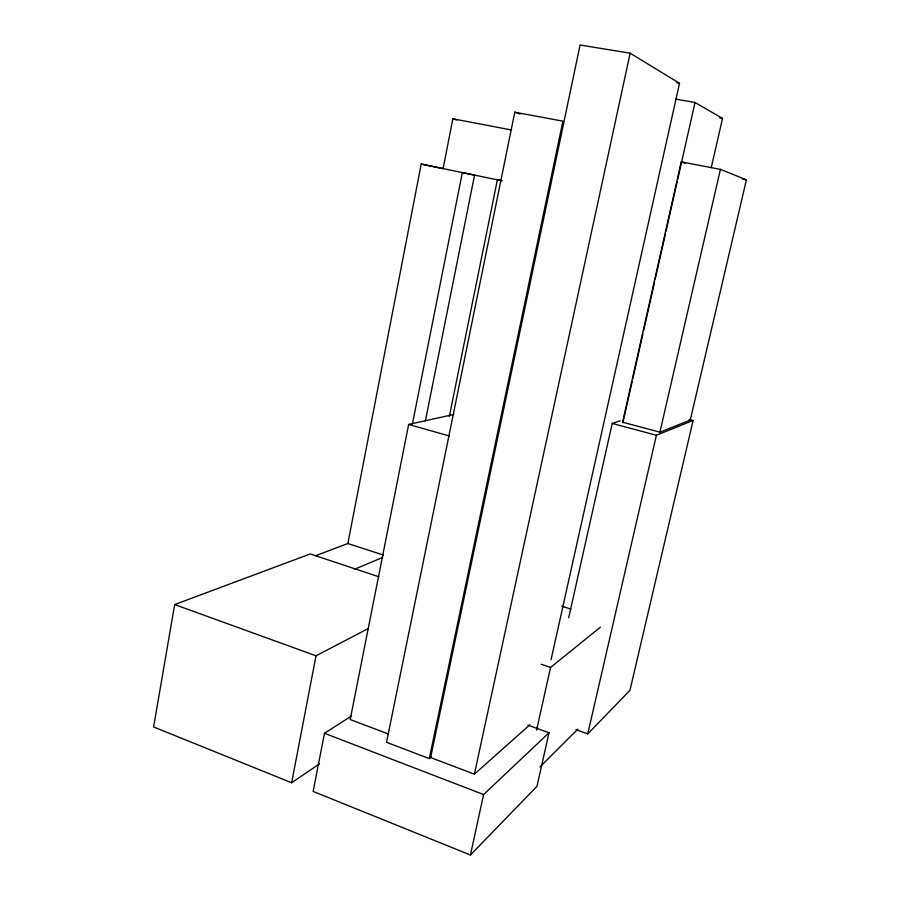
<?xml version="1.0" encoding="UTF-8"?>
<svg xmlns="http://www.w3.org/2000/svg" width="900" height="900" viewBox="0 0 900 900"><rect width="100%" height="100%" fill="white"/><g stroke="black" fill="none" stroke-linecap="round" stroke-linejoin="round"><path stroke-width="1.35" d="M378.9 576.776L310.219 553.961L174.679 604.564L153.596 726.964L291.645 782.752L319.466 763.864M291.645 782.752L316.012 655.796L368.314 628.526M502.076 180.81L421.211 164.059L347.861 543.51L383.49 555.097M351.63 715.916L324.484 733.286L313.144 791.438L470.43 855L536.985 786.308L549.011 732.769L528.007 725.197M511.47 129.994L452.858 118.778L443.081 168.626L421.211 164.059M453.803 414.45L408.656 424.44L350.19 719.55L388.327 733.961M412.223 424.957L462.341 172.553L474.57 175.129L425.329 421.178M449.314 416.554L497.385 179.786L501.244 180.607M429.3 758.587L562.916 121.163L514.778 112.207L386.55 742.309L429.3 758.587L431.471 756.855M474.39 774.18L630.146 53.201L580.072 45L430.616 757.541L474.39 774.18L529.852 724.77M470.43 855L483.593 794.554L549.011 732.769M551.059 659.666L679.511 83.295L630.146 53.201M536.591 730.08L550.564 667.451L600.345 627.221M568.699 617.749L612.214 423.428L620.1 420.829M681.221 161.854L622.586 422.213L659.914 432.169L690.255 420.098L746.404 179.854L720.428 169.357L681.221 161.854L685.012 163.294M622.879 422.775L632.126 381.713M632.745 378.979L642.915 333.81M643.534 331.065L654.637 281.79M655.245 279.056L665.426 233.876M666.045 231.143L677.137 181.868M677.756 179.134L695.025 102.476L675.945 99.146M711.248 167.67L722.531 118.418L695.025 102.476M587.756 733.905L656.404 435.262L693.124 420.48L629.944 690.345L587.756 733.905L576.011 729.709M659.914 432.169L720.428 169.357M539.977 766.913L577.789 729.18M354.42 569.317L382.691 557.404M315.855 555.637L348.334 543.33M676.811 82.834L679.511 83.295M719.775 117.922L722.531 118.418M742.399 179.089L746.404 179.854M689.107 419.434L693.124 420.48M612.214 423.428L656.404 435.262M408.656 424.44L449.505 436.039M452.858 118.778L456.761 119.959M561.6 606.116L570.859 609.12M541.271 664.279L550.564 667.451M514.778 112.207L520.065 114.075M174.679 604.564L316.012 655.796M324.484 733.286L483.593 794.554"/></g></svg>
